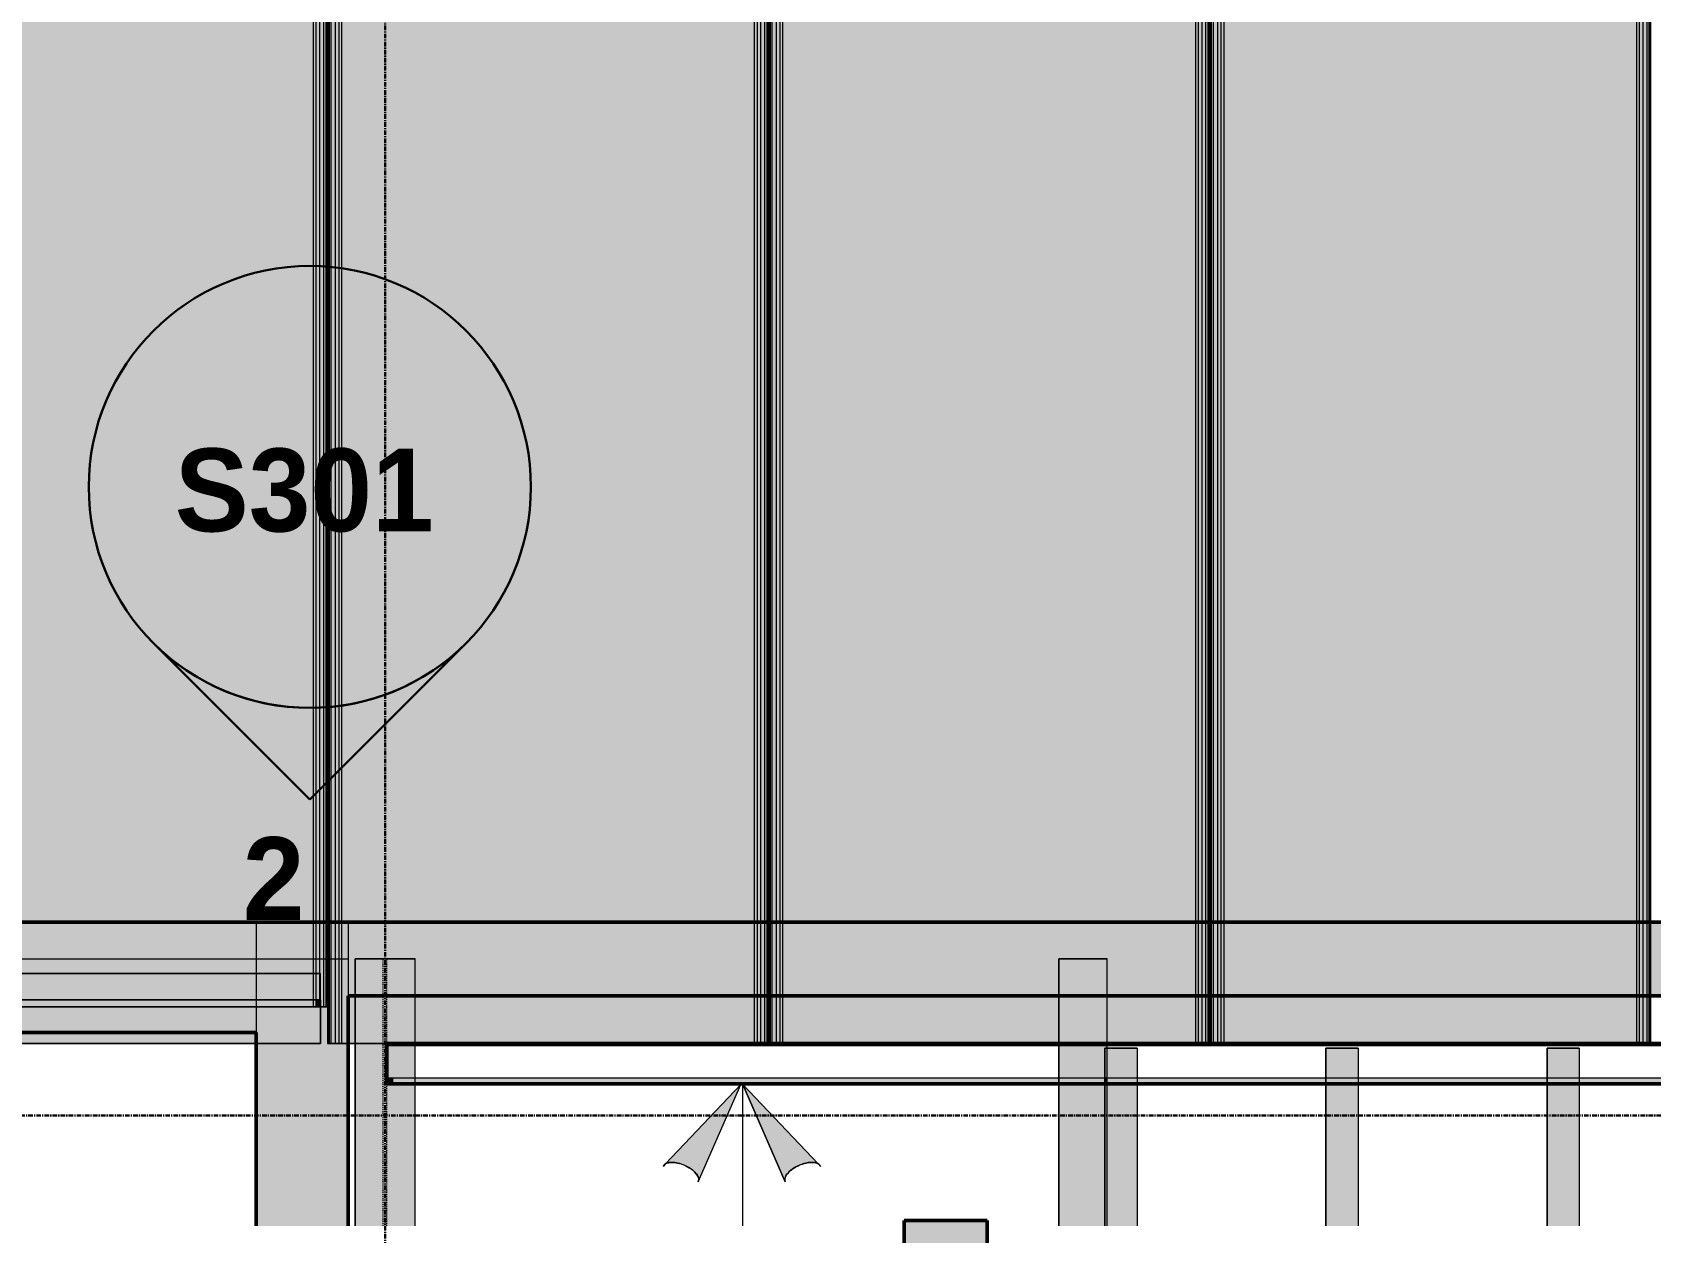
# Model space of a CAD drawing. Header units: inches. Extents: x -4126 to 627, y 9773 to 12338.
# Drawn here: x -932.9 to -757.2, y 11522.5 to 11652.8 of the extents above; entities that cross this region are included whole.
import ezdxf

# ---------------------------------------------------------------- set-up
doc = ezdxf.new("R2010")
doc.units = ezdxf.units.IN
doc.header["$MEASUREMENT"] = 0
doc.linetypes.add('Grid Line 1_2_', pattern=[0.875, 0.5, -0.125, 0.125, -0.125])
doc.linetypes.add('Hidden 1_8_', pattern=[0.1875, 0.125, -0.0625])
for name, color, linetype, lineweight in [('A-DETL-GENF', 92, 'Continuous', 9), ('A-WALL', 113, 'Continuous', 13), ('G-ANNO-SYMB', 111, 'Continuous', 30), ('S-BEAM', 12, 'Continuous', 9), ('S-FNDN', 32, 'Continuous', 13), ('S-GRID', 1, 'Continuous', 9)]:
    doc.layers.add(name, color=color, linetype=linetype, lineweight=lineweight)
doc.styles.add('Century Gothic_B', font='', dxfattribs={"height": 9})
doc.styles.get('Century Gothic_B').set_extended_font_data('Century Gothic', bold=True)

# ---------------------------------------------------------------- blocks, each defined once
blk = doc.blocks.new('CTR - 1st Phase - Common Walls_rvt-2-FRAMING PLAN - 2ND FLOOR AT RAMP')
at = {"layer": 'A-WALL', "transparency": 33554585}
blk.add_hatch(color=252, dxfattribs=at).paths.add_polyline_path([(-3481.14, 11542.74), (-3198.95, 11542.74), (-3198.95, 11542.99), (-3481.14, 11542.99)], flags=0)
at = {"layer": 'A-WALL', "lineweight": 5, "transparency": 33554585}
blk.add_hatch(color=50, dxfattribs=at).paths.add_polyline_path([(-3481.14, 11538.61), (-3198.95, 11538.61), (-3198.95, 11539.24), (-3481.14, 11539.24)], flags=0)
at = {"layer": 'A-WALL', "color": 53, "lineweight": 50}
for p, q in [((-3481.14, 11542.99), (-3198.95, 11542.99)), ((-3481.14, 11538.61), (-3481.14, 11542.99)), ((-3198.95, 11538.61), (-3481.14, 11538.61))]:
    blk.add_line(p, q, dxfattribs=at)
at = {"layer": 'A-WALL', "color": 253}
for p, q in [((-3481.14, 11542.74), (-3481.14, 11542.99)), ((-3198.95, 11542.74), (-3481.14, 11542.74)), ((-3198.95, 11539.24), (-3481.14, 11539.24))]:
    blk.add_line(p, q, dxfattribs=at)
at = {"layer": 'A-WALL', "color": 9}
for p, q in [((-3481.13, 11542.99), (-3481.08, 11542.99)), ((-3481.08, 11542.99), (-3481.03, 11542.99)), ((-3481.03, 11542.99), (-3480.98, 11542.99)), ((-3480.97, 11542.99), (-3480.8, 11542.99)), ((-3480.8, 11542.99), (-3480.68, 11542.99)), ((-3480.67, 11542.99), (-3480.55, 11542.99)), ((-3480.54, 11542.99), (-3480.42, 11542.99)), ((-3480.42, 11542.99), (-3478.06, 11542.99)), ((-3478.06, 11542.99), (-3440.95, 11542.99)), ((-3440.95, 11542.99), (-3440.56, 11542.99)), ((-3440.56, 11542.99), (-3439.75, 11542.99)), ((-3439.67, 11542.99), (-3438.86, 11542.99)), ((-3438.86, 11542.99), (-3438.47, 11542.99)), ((-3438.47, 11542.99), (-3408.17, 11542.99)), ((-3408.17, 11542.99), (-3402.92, 11542.99)), ((-3402.92, 11542.99), (-3393.07, 11542.99)), ((-3393.07, 11542.99), (-3392.67, 11542.99)), ((-3392.67, 11542.99), (-3391.87, 11542.99)), ((-3391.79, 11542.99), (-3390.98, 11542.99)), ((-3390.98, 11542.99), (-3390.59, 11542.99)), ((-3390.59, 11542.99), (-3345.19, 11542.99)), ((-3345.19, 11542.99), (-3344.79, 11542.99)), ((-3344.79, 11542.99), (-3343.99, 11542.99)), ((-3481.14, 11538.61), (-3481.14, 11539.24)), ((-3481.08, 11538.61), (-3481.13, 11538.61)), ((-3481.03, 11538.61), (-3481.08, 11538.61)), ((-3480.98, 11538.61), (-3481.03, 11538.61)), ((-3480.8, 11538.61), (-3480.97, 11538.61)), ((-3480.68, 11538.61), (-3480.8, 11538.61)), ((-3480.55, 11538.61), (-3480.67, 11538.61)), ((-3480.42, 11538.61), (-3480.54, 11538.61)), ((-3478.06, 11538.61), (-3480.42, 11538.61)), ((-3408.17, 11538.61), (-3478.06, 11538.61)), ((-3403.19, 11538.61), (-3408.17, 11538.61)), ((-3402.92, 11538.61), (-3403.19, 11538.61)), ((-3399.69, 11538.61), (-3402.92, 11538.61)), ((-3379.19, 11538.61), (-3399.69, 11538.61)), ((-3375.69, 11538.61), (-3379.19, 11538.61)), ((-3355.19, 11538.61), (-3375.69, 11538.61)), ((-3351.69, 11538.61), (-3355.19, 11538.61)), ((-3331.19, 11538.61), (-3351.69, 11538.61))]:
    blk.add_line(p, q, dxfattribs=at)
at = {"layer": 'A-WALL', "color": 10}
blk.add_line((-3481.14, 11539.24), (-3481.14, 11542.74), dxfattribs=at)
blk = doc.blocks.new('CTR - 1st Phase -Stairs _ Elevators_rvt-2-FRAMING PLAN - 2ND FLOOR AT RAMP')
at = {"layer": 'S-FNDN', "lineweight": 5, "transparency": 33554585}
h = blk.add_hatch(color=254, dxfattribs=at)
h.paths.add_polyline_path([(-3535.89, 11547.74), (-3535.89, 11550.61), (-3536.32, 11550.61), (-3536.32, 11547.74)], flags=0)
h.paths.add_polyline_path([(-3495.32, 11547.74), (-3495.32, 11550.61), (-3534.23, 11550.61), (-3534.23, 11547.74), (-3507.37, 11547.74)], flags=0)
h.paths.add_polyline_path([(-3535.06, 11547.74), (-3534.63, 11547.74), (-3534.63, 11550.61), (-3535.06, 11550.61)], flags=0)
h.paths.add_polyline_path([(-3582.94, 11547.74), (-3582.51, 11547.74), (-3582.51, 11550.61), (-3582.94, 11550.61)], flags=0)
h.paths.add_polyline_path([(-3583.77, 11547.74), (-3583.77, 11550.61), (-3584.2, 11550.61), (-3584.2, 11547.74)], flags=0)
h.paths.add_polyline_path([(-3584.6, 11547.74), (-3584.6, 11550.61), (-3587.32, 11550.61), (-3587.32, 11547.74)], flags=0)
h.paths.add_polyline_path([(-3582.12, 11547.74), (-3536.71, 11547.74), (-3536.71, 11550.61), (-3582.12, 11550.61)], flags=0)
h = blk.add_hatch(color=254, dxfattribs=at)
h.paths.add_polyline_path([(-3488.44, 11547.74), (-3488.32, 11547.74), (-3488.35, 11550.61), (-3488.44, 11550.61), (-3488.44, 11548.19)], flags=0)
h.paths.add_polyline_path([(-3534.63, 11547.74), (-3534.23, 11547.74), (-3534.23, 11550.61), (-3534.63, 11550.61)], flags=0)
h.paths.add_polyline_path([(-3488.83, 11547.74), (-3488.83, 11550.61), (-3495.32, 11550.61), (-3495.32, 11547.74)], flags=0)
h.paths.add_polyline_path([(-3536.71, 11547.74), (-3536.32, 11547.74), (-3536.32, 11550.61), (-3536.71, 11550.61)], flags=0)
h.paths.add_polyline_path([(-3582.51, 11547.74), (-3582.12, 11547.74), (-3582.12, 11550.61), (-3582.51, 11550.61)], flags=0)
h.paths.add_polyline_path([(-3584.6, 11547.74), (-3584.2, 11547.74), (-3584.2, 11550.61), (-3584.6, 11550.61)], flags=0)
h = blk.add_hatch(color=254, dxfattribs=at)
h.paths.add_polyline_path([(-3535.06, 11547.74), (-3535.06, 11550.61), (-3535.89, 11550.61), (-3535.89, 11547.74), (-3535.43, 11547.74)], flags=0)
h.paths.add_polyline_path([(-3583.77, 11547.74), (-3582.94, 11547.74), (-3582.94, 11550.61), (-3583.77, 11550.61)], flags=0)
for points in [[(-3488.83, 11547.74), (-3488.44, 11547.74), (-3488.44, 11550.61), (-3488.83, 11550.61), (-3488.83, 11548.19)], [(-3495.32, 11544.19), (-3495.32, 11547.74), (-3587.32, 11547.74), (-3587.32, 11544.19), (-3507.37, 11544.19)], [(-3579.32, 11542.99), (-3495.32, 11542.99), (-3495.32, 11544.19), (-3579.32, 11544.19)]]:
    blk.add_hatch(color=254, dxfattribs=at).paths.add_polyline_path(points, flags=0)
h = blk.add_hatch(color=254, dxfattribs=at)
h.paths.add_polyline_path([(-3587.32, 11542.99), (-3579.32, 11542.99), (-3579.32, 11544.19), (-3587.32, 11544.19)], flags=0)
h.paths.add_polyline_path([(-3495.07, 11542.99), (-3488.32, 11542.99), (-3488.32, 11547.74), (-3495.32, 11547.74), (-3495.32, 11542.99)], flags=0)
at = {"layer": 'S-FNDN', "color": 9}
for p, q in [((-3587.32, 11550.61), (-3584.6, 11550.61)), ((-3584.6, 11550.61), (-3587.32, 11550.61)), ((-3587.32, 11550.61), (-3587.32, 11546.99)), ((-3587.32, 11550.61), (-3587.32, 11547.74)), ((-3584.6, 11550.61), (-3584.2, 11550.61)), ((-3584.2, 11550.61), (-3584.6, 11550.61)), ((-3584.2, 11550.61), (-3583.77, 11550.61)), ((-3583.77, 11550.61), (-3584.2, 11550.61)), ((-3583.77, 11550.61), (-3583.4, 11550.61)), ((-3583.4, 11550.61), (-3583.77, 11550.61)), ((-3583.31, 11550.61), (-3582.94, 11550.61)), ((-3582.94, 11550.61), (-3583.31, 11550.61)), ((-3582.94, 11550.61), (-3582.51, 11550.61)), ((-3582.51, 11550.61), (-3582.94, 11550.61)), ((-3582.51, 11550.61), (-3582.12, 11550.61)), ((-3582.12, 11550.61), (-3582.51, 11550.61)), ((-3582.12, 11550.61), (-3536.71, 11550.61)), ((-3536.71, 11550.61), (-3582.12, 11550.61)), ((-3536.71, 11550.61), (-3536.32, 11550.61)), ((-3536.32, 11550.61), (-3536.71, 11550.61)), ((-3536.32, 11550.61), (-3535.89, 11550.61)), ((-3535.89, 11550.61), (-3536.32, 11550.61)), ((-3535.89, 11550.61), (-3535.51, 11550.61)), ((-3535.51, 11550.61), (-3535.89, 11550.61)), ((-3535.43, 11550.61), (-3535.06, 11550.61)), ((-3535.06, 11550.61), (-3535.43, 11550.61)), ((-3535.06, 11550.61), (-3534.63, 11550.61)), ((-3534.63, 11550.61), (-3535.06, 11550.61)), ((-3534.63, 11550.61), (-3534.23, 11550.61)), ((-3534.23, 11550.61), (-3534.63, 11550.61)), ((-3534.23, 11550.61), (-3495.32, 11550.61)), ((-3495.32, 11550.61), (-3534.23, 11550.61)), ((-3495.32, 11550.61), (-3488.83, 11550.61)), ((-3488.83, 11550.61), (-3495.32, 11550.61)), ((-3488.83, 11550.61), (-3488.44, 11550.61)), ((-3488.44, 11550.61), (-3488.83, 11550.61)), ((-3488.44, 11550.61), (-3488.35, 11550.61)), ((-3488.35, 11550.61), (-3488.44, 11550.61)), ((-3488.32, 11546.99), (-3488.32, 11550.59)), ((-3488.32, 11547.74), (-3488.32, 11550.59)), ((-3587.32, 11544.19), (-3587.32, 11547.74)), ((-3587.32, 11547.74), (-3495.32, 11547.74)), ((-3584.6, 11547.74), (-3587.32, 11547.74)), ((-3587.32, 11546.99), (-3587.32, 11544.19)), ((-3584.2, 11547.74), (-3584.6, 11547.74)), ((-3583.77, 11547.74), (-3584.2, 11547.74)), ((-3583.4, 11547.74), (-3583.77, 11547.74)), ((-3582.94, 11547.74), (-3583.31, 11547.74)), ((-3582.51, 11547.74), (-3582.94, 11547.74)), ((-3582.12, 11547.74), (-3582.51, 11547.74)), ((-3536.71, 11547.74), (-3582.12, 11547.74)), ((-3536.32, 11547.74), (-3536.71, 11547.74)), ((-3535.89, 11547.74), (-3536.32, 11547.74)), ((-3535.51, 11547.74), (-3535.89, 11547.74)), ((-3535.06, 11547.74), (-3535.43, 11547.74)), ((-3534.63, 11547.74), (-3535.06, 11547.74)), ((-3534.23, 11547.74), (-3534.63, 11547.74)), ((-3495.32, 11547.74), (-3534.23, 11547.74)), ((-3495.32, 11547.74), (-3488.32, 11547.74)), ((-3488.83, 11547.74), (-3495.32, 11547.74)), ((-3488.44, 11547.74), (-3488.83, 11547.74)), ((-3488.32, 11547.74), (-3488.44, 11547.74)), ((-3488.32, 11547.74), (-3488.32, 11542.99)), ((-3488.32, 11542.99), (-3488.32, 11546.99)), ((-3587.32, 11542.99), (-3587.32, 11544.19)), ((-3587.32, 11544.19), (-3587.32, 11542.99)), ((-3587.32, 11542.99), (-3579.32, 11542.99)), ((-3579.32, 11542.99), (-3587.32, 11542.99)), ((-3496.32, 11542.99), (-3579.32, 11542.99)), ((-3495.32, 11542.99), (-3496.32, 11542.99)), ((-3495.32, 11542.99), (-3488.32, 11542.99)), ((-3488.32, 11542.99), (-3495.32, 11542.99))]:
    blk.add_line(p, q, dxfattribs=at)
at = {"layer": 'S-FNDN', "color": 253}
blk.add_line((-3579.32, 11542.99), (-3495.32, 11542.99), dxfattribs=at)
blk = doc.blocks.new('W-Wide Flange - W21X50-1968817-FRAMING PLAN - 2ND FLOOR AT RAMP')
at = {"layer": 'S-BEAM', "transparency": 33554483}
for points in [[(107.5, 3.26), (107.5, 0.9), (127.3, 0.9), (127.3, 3.26)], [(107.5, -3.27), (122.93, -3.27), (122.93, -0.19), (127.3, -0.19), (127.3, -3.27), (132.5, -3.27), (132.5, 3.26), (107.5, 3.26), (107.5, -0.19)], [(127.3, 0.9), (132.5, 0.9), (132.5, 3.26), (127.3, 3.26)], [(132.5, 0.9), (136.5, 0.9), (136.5, 3.26), (132.5, 3.26)], [(132.5, 3.26), (132.5, -3.27), (136.5, -3.27), (136.5, 3.26)], [(107.5, 0.51), (107.5, 0.19), (127.3, 0.19), (127.3, 0.9), (107.5, 0.9), (107.5, 0.53)], [(127.3, 0.19), (132.5, 0.19), (132.5, 0.9), (127.3, 0.9), (127.3, 0.24)], [(132.5, 0.29), (132.5, 0.19), (136.5, 0.19), (136.5, 0.9), (132.5, 0.9), (132.5, 0.3)], [(107.5, -0.51), (107.5, -0.91), (122.93, -0.91), (122.93, -0.19), (107.5, -0.19), (107.5, -0.4)], [(107.5, -3.27), (122.93, -3.27), (122.93, -0.91), (107.5, -0.91)], [(122.93, -0.29), (122.93, -0.91), (123.55, -0.91), (123.55, -0.19), (122.93, -0.19), (122.93, -0.29)], [(122.93, -3.27), (123.55, -3.27), (123.55, -0.19), (122.93, -0.19)], [(122.93, -3.27), (123.55, -3.27), (123.55, -0.91), (122.93, -0.91)], [(123.55, -0.29), (123.55, -0.91), (127.05, -0.91), (127.05, -0.19), (123.55, -0.19), (123.55, -0.24)], [(123.55, -3.27), (127.05, -3.27), (127.05, -0.19), (123.55, -0.19)], [(123.55, -3.27), (127.05, -3.27), (127.05, -0.91), (123.55, -0.91)], [(127.05, -0.29), (127.05, -0.91), (127.3, -0.91), (127.3, -0.19), (127.05, -0.19), (127.05, -0.24)], [(127.05, -3.27), (127.3, -3.27), (127.3, -0.19), (127.05, -0.19)], [(127.05, -3.27), (127.3, -3.27), (127.3, -0.91), (127.05, -0.91)], [(127.3, -0.19), (127.3, -0.91), (132.5, -0.91), (132.5, -0.19)], [(127.3, -3.27), (132.5, -3.27), (132.5, -0.91), (127.3, -0.91)], [(132.5, -0.29), (132.5, -0.91), (136.5, -0.91), (136.5, -0.19), (132.5, -0.19), (132.5, -0.24)], [(132.5, -3.27), (136.5, -3.27), (136.5, -0.91), (132.5, -0.91)]]:
    blk.add_hatch(color=256, dxfattribs=at).paths.add_polyline_path(points, flags=0)
at = {"layer": 'S-BEAM'}
for p, q in [((132.5, 3.26), (107.5, 3.26)), ((107.5, 3.26), (127.3, 3.26)), ((107.5, 3.26), (127.3, 3.26)), ((107.5, 3.26), (132.5, 3.26)), ((127.3, 3.26), (132.5, 3.26)), ((127.3, 3.26), (132.5, 3.26)), ((136.5, 3.26), (132.5, 3.26)), ((132.5, 3.26), (136.5, 3.26)), ((132.5, 3.26), (136.5, 3.26)), ((132.5, 3.26), (136.5, 3.26)), ((136.5, 3.26), (136.5, 0.9)), ((136.5, 0.9), (136.5, 3.26)), ((136.5, 3.26), (136.5, 0.19)), ((136.5, -3.27), (136.5, 3.26)), ((136.5, 0.9), (136.5, 0.4)), ((136.5, 0.19), (136.5, 0.9)), ((136.5, 0.4), (136.5, 0.19)), ((136.5, 0.19), (136.5, -0.19)), ((136.5, -0.19), (136.5, -3.27)), ((136.5, -0.91), (136.5, -0.19)), ((136.5, -0.19), (136.5, -0.91)), ((136.5, -3.27), (136.5, -0.91)), ((136.5, -0.91), (136.5, -3.27)), ((107.5, -3.27), (122.93, -3.27)), ((107.5, -3.27), (122.93, -3.27)), ((107.5, -3.27), (122.93, -3.27)), ((107.5, -3.27), (122.93, -3.27)), ((122.93, -3.27), (123.55, -3.27)), ((122.93, -3.27), (123.55, -3.27)), ((122.93, -3.27), (123.55, -3.27)), ((122.93, -3.27), (123.55, -3.27)), ((123.55, -3.27), (127.05, -3.27)), ((123.55, -3.27), (127.05, -3.27)), ((123.55, -3.27), (127.05, -3.27)), ((123.55, -3.27), (127.05, -3.27)), ((127.05, -3.27), (127.3, -3.27)), ((127.05, -3.27), (127.3, -3.27)), ((127.05, -3.27), (127.3, -3.27)), ((127.05, -3.27), (127.3, -3.27)), ((127.3, -3.27), (132.5, -3.27)), ((127.3, -3.27), (132.5, -3.27)), ((127.3, -3.27), (132.5, -3.27)), ((127.3, -3.27), (132.5, -3.27)), ((132.5, -3.27), (136.5, -3.27)), ((132.5, -3.27), (136.5, -3.27)), ((132.5, -3.27), (136.5, -3.27)), ((132.5, -3.27), (136.5, -3.27))]:
    blk.add_line(p, q, dxfattribs=at)
at = {"layer": 'S-BEAM', "linetype": 'Hidden 1_8_'}
for p, q in [((107.5, 0.19), (132.5, 0.19)), ((132.5, 0.19), (136.5, 0.19)), ((107.5, -0.19), (122.93, -0.19)), ((122.93, -0.19), (123.55, -0.19)), ((123.55, -0.19), (127.05, -0.19)), ((127.05, -0.19), (127.3, -0.19)), ((127.3, -0.19), (132.5, -0.19)), ((132.5, -0.19), (136.5, -0.19))]:
    blk.add_line(p, q, dxfattribs=at)
blk = doc.blocks.new('034100 - Precast Structural Concrete - Solid Plank - 12_-V230-FRAMING PLAN - 2ND FLOOR AT RAMP')
at = {"layer": 'S-BEAM', "transparency": 33554483}
h = blk.add_hatch(color=256, dxfattribs=at)
h.paths.add_polyline_path([(236, -23.52), (236, 16.21), (226.8, 16.21), (226.8, -23.52)], flags=0)
h.paths.add_polyline_path([(7.8, -23.52), (7.8, 23.52), (0, 23.52), (0, -23.52), (2.97, -23.52)], flags=0)
for points in [[(236, 23.9), (7.8, 23.9), (7.8, 23.52), (236, 23.52)], [(236, 16.21), (236, 23.52), (7.8, 23.52), (7.8, -23.52), (226.8, -23.52), (226.8, 16.21), (234.8, 16.21)], [(235.25, 23.09), (7.8, 23.09), (7.8, 22.7), (235.25, 22.7)], [(236, 23.09), (235.25, 23.09), (235.25, 22.7), (236, 22.7)]]:
    blk.add_hatch(color=256, dxfattribs=at).paths.add_polyline_path(points, flags=0)
at = {"layer": 'S-BEAM'}
for p, q in [((7.8, 23.94), (226.8, 23.94)), ((7.8, 23.9), (226.8, 23.9)), ((7.8, 23.76), (226.8, 23.76)), ((7.8, 23.76), (226.8, 23.76)), ((7.8, 23.52), (226.8, 23.52)), ((7.8, 23.09), (226.8, 23.09)), ((7.8, 23.09), (226.8, 23.09)), ((226.8, 23.94), (236, 23.94)), ((226.8, 23.9), (236, 23.9)), ((226.8, 23.76), (236, 23.76)), ((226.8, 23.76), (236, 23.76)), ((226.8, 23.52), (236, 23.52)), ((226.8, 23.09), (235.25, 23.09)), ((226.8, 23.09), (235.25, 23.09)), ((235.25, 23.09), (236, 23.09)), ((235.25, 23.09), (236, 23.09)), ((236, 23.9), (236, 23.94)), ((236, 23.52), (236, 23.9)), ((236, 23.9), (236, 23.76)), ((236, 23.76), (236, 23.52)), ((236, 16.21), (236, 23.52)), ((236, 23.52), (236, 23.21)), ((236, 23.21), (236, 22.7)), ((236, 22.7), (236, 23.09)), ((236, 23.09), (236, 22.7)), ((7.8, 22.7), (226.8, 22.7)), ((7.8, 22.4), (226.8, 22.4)), ((226.8, 22.7), (235.25, 22.7)), ((226.8, 22.4), (235.25, 22.4)), ((235.25, 22.7), (236, 22.7)), ((235.25, 22.4), (236, 22.4)), ((236, 22.7), (236, 22.4)), ((236, 22.4), (236, 16.21)), ((236, -23.52), (236, 16.21)), ((236, 16.21), (236, -22.4))]:
    blk.add_line(p, q, dxfattribs=at)
blk = doc.blocks.new('034100 - Precast Structural Concrete - Solid Plank - 12_-1865973-FRAMING PLAN - 2ND FLOOR AT RAMP')
at = {"layer": 'S-BEAM', "transparency": 33554483}
h = blk.add_hatch(color=256, dxfattribs=at)
h.paths.add_polyline_path([(234.8, 23.9), (226.8, 23.9), (226.8, 23.52), (234.8, 23.52)], flags=0)
h.paths.add_polyline_path([(7.8, 23.9), (0, 23.9), (0, 23.52), (7.8, 23.52)], flags=0)
h = blk.add_hatch(color=256, dxfattribs=at)
h.paths.add_polyline_path([(234.8, 23.52), (226.8, 23.52), (226.8, -21.67), (234.8, -21.67), (234.8, -20.94), (230.8, -20.94), (230.8, -14.41), (234.8, -14.41), (234.8, 1.39)], flags=0)
h.paths.add_polyline_path([(7.8, 23.52), (0, 23.52), (0, -23.52), (7.8, -23.52), (7.8, 1.39)], flags=0)
h = blk.add_hatch(color=256, dxfattribs=at)
h.paths.add_polyline_path([(234.8, 23.09), (226.8, 23.09), (226.8, 22.7), (234.8, 22.7)], flags=0)
h.paths.add_polyline_path([(7.8, 23.09), (0, 23.09), (0, 22.7), (7.8, 22.7)], flags=0)
h = blk.add_hatch(color=256, dxfattribs=at)
h.paths.add_polyline_path([(240, 23.9), (234.8, 23.9), (234.8, 23.52), (240, 23.52)], flags=0)
h.paths.add_polyline_path([(226.8, 23.52), (226.8, 23.9), (7.8, 23.9), (7.8, 23.52), (178.84, 23.52)], flags=0)
h = blk.add_hatch(color=256, dxfattribs=at)
h.paths.add_polyline_path([(240, -21.16), (240, -20.94), (234.8, -20.94), (234.8, -21.67), (226.8, -21.67), (226.8, 23.52), (7.8, 23.52), (7.8, -23.52), (240, -23.52), (240, -21.67)], flags=0)
h.paths.add_polyline_path([(240, -14.41), (240, 23.52), (234.8, 23.52), (234.8, -14.41)], flags=0)
h = blk.add_hatch(color=256, dxfattribs=at)
h.paths.add_polyline_path([(240, 23.09), (234.8, 23.09), (234.8, 22.7), (240, 22.7)], flags=0)
h.paths.add_polyline_path([(226.8, 22.7), (226.8, 23.09), (7.8, 23.09), (7.8, 22.7), (178.84, 22.7)], flags=0)
for points in [[(226.8, 23.9), (226.8, 23.94), (178.84, 23.9)], [(234.8, -14.41), (230.8, -14.41), (230.8, -20.94), (234.8, -20.94)], [(240, -20.94), (240, -14.41), (234.8, -14.41), (234.8, -20.94)], [(240, -23.09), (240, -22.7), (7.8, -22.7), (7.8, -23.09), (238.8, -23.09)], [(240, -23.9), (240, -23.52), (7.8, -23.52), (7.8, -23.9), (238.8, -23.9)]]:
    blk.add_hatch(color=256, dxfattribs=at).paths.add_polyline_path(points, flags=0)
at = {"layer": 'S-BEAM'}
for p, q in [((7.8, 23.94), (226.8, 23.94)), ((7.8, 23.9), (226.8, 23.9)), ((7.8, 23.76), (226.8, 23.76)), ((7.8, 23.76), (226.8, 23.76)), ((7.8, 23.52), (226.8, 23.52)), ((7.8, 23.09), (226.8, 23.09)), ((7.8, 23.09), (226.8, 23.09)), ((226.8, 23.94), (234.8, 23.94)), ((226.8, 23.9), (234.8, 23.9)), ((226.8, 23.76), (234.8, 23.76)), ((226.8, 23.76), (234.8, 23.76)), ((226.8, 23.52), (234.8, 23.52)), ((226.8, 23.09), (234.8, 23.09)), ((226.8, 23.09), (234.8, 23.09)), ((234.8, 23.94), (240, 23.94)), ((234.8, 23.9), (240, 23.9)), ((234.8, 23.76), (240, 23.76)), ((234.8, 23.76), (240, 23.76)), ((234.8, 23.52), (240, 23.52)), ((234.8, 23.09), (240, 23.09)), ((234.8, 23.09), (240, 23.09)), ((240, 23.9), (240, 23.94)), ((240, 23.52), (240, 23.9)), ((240, 23.9), (240, 23.76)), ((240, 23.76), (240, 22.7)), ((240, -14.41), (240, 23.52)), ((240, 22.7), (240, 23.09)), ((240, 23.09), (240, 22.7)), ((7.8, 22.7), (226.8, 22.7)), ((7.8, 22.4), (226.8, 22.4)), ((226.8, 22.7), (234.8, 22.7)), ((226.8, 22.4), (234.8, 22.4)), ((234.8, 22.7), (240, 22.7)), ((234.8, 22.4), (240, 22.4)), ((240, 22.7), (240, 22.4)), ((240, 22.4), (240, -14.41)), ((240, -17.49), (240, -14.41)), ((240, -14.41), (240, -17.49)), ((240, -20.94), (240, -17.49)), ((240, -17.49), (240, -20.94)), ((240, -21.67), (240, -20.94)), ((240, -20.94), (240, -21.67)), ((7.8, -22.4), (226.8, -22.4)), ((7.8, -22.7), (226.8, -22.7)), ((226.8, -22.4), (240, -22.4)), ((226.8, -22.7), (240, -22.7)), ((240, -23.52), (240, -21.67)), ((240, -21.67), (240, -22.4)), ((240, -22.4), (240, -22.7)), ((240, -22.7), (240, -23.09)), ((240, -23.09), (240, -22.7)), ((240, -22.7), (240, -23.52)), ((7.8, -23.09), (226.8, -23.09)), ((7.8, -23.09), (226.8, -23.09)), ((226.8, -23.52), (7.8, -23.52)), ((226.8, -23.76), (7.8, -23.76)), ((7.8, -23.76), (226.8, -23.76)), ((7.8, -23.9), (226.8, -23.9)), ((7.8, -23.94), (226.8, -23.94)), ((226.8, -23.09), (240, -23.09)), ((226.8, -23.09), (240, -23.09)), ((240, -23.52), (226.8, -23.52)), ((240, -23.76), (226.8, -23.76)), ((226.8, -23.76), (240, -23.76)), ((226.8, -23.9), (240, -23.9)), ((226.8, -23.94), (240, -23.94)), ((240, -23.52), (240, -23.76)), ((240, -23.9), (240, -23.52)), ((240, -23.76), (240, -23.9)), ((240, -23.94), (240, -23.9))]:
    blk.add_line(p, q, dxfattribs=at)
blk = doc.blocks.new('034100 - Precast Structural Concrete - Solid Plank - 12_-V231-FRAMING PLAN - 2ND FLOOR AT RAMP')
at = {"layer": 'S-BEAM', "transparency": 33554483}
h = blk.add_hatch(color=256, dxfattribs=at)
h.paths.add_polyline_path([(234.8, 23.9), (226.8, 23.9), (226.8, 23.52), (234.8, 23.52)], flags=0)
h.paths.add_polyline_path([(7.8, 23.9), (0, 23.9), (0, 23.52), (7.8, 23.52)], flags=0)
h = blk.add_hatch(color=256, dxfattribs=at)
h.paths.add_polyline_path([(234.8, -23.52), (234.8, 7.59), (230.8, 7.59), (230.8, 12.84), (234.8, 12.84), (234.8, 23.52), (226.8, 23.52), (226.8, -23.52)], flags=0)
h.paths.add_polyline_path([(7.8, -1.38), (7.8, 23.52), (0, 23.52), (0, -23.52), (7.8, -23.52)], flags=0)
h = blk.add_hatch(color=256, dxfattribs=at)
h.paths.add_polyline_path([(234.8, 23.09), (226.8, 23.09), (226.8, 22.7), (234.8, 22.7)], flags=0)
h.paths.add_polyline_path([(7.8, 23.09), (0, 23.09), (0, 22.7), (7.8, 22.7)], flags=0)
h = blk.add_hatch(color=256, dxfattribs=at)
h.paths.add_polyline_path([(240, 23.9), (234.8, 23.9), (234.8, 23.52), (240, 23.52)], flags=0)
h.paths.add_polyline_path([(226.8, 23.52), (226.8, 23.9), (7.8, 23.9), (7.8, 23.52), (97.81, 23.52)], flags=0)
h = blk.add_hatch(color=256, dxfattribs=at)
h.paths.add_polyline_path([(240, -23.52), (240, 7.59), (234.8, 7.59), (234.8, -23.52)], flags=0)
h.paths.add_polyline_path([(240, 12.84), (240, 23.52), (234.8, 23.52), (234.8, 12.84)], flags=0)
h.paths.add_polyline_path([(226.8, -23.52), (226.8, 23.52), (7.8, 23.52), (7.8, -23.52), (178.84, -23.52)], flags=0)
h = blk.add_hatch(color=256, dxfattribs=at)
h.paths.add_polyline_path([(240, 23.09), (234.8, 23.09), (234.8, 22.7), (240, 22.7)], flags=0)
h.paths.add_polyline_path([(226.8, 22.7), (226.8, 23.09), (7.8, 23.09), (7.8, 22.7), (97.81, 22.7)], flags=0)
for points in [[(226.8, 23.9), (226.8, 23.94), (97.81, 23.9)], [(234.8, 12.84), (230.8, 12.84), (230.8, 7.59), (234.8, 7.59)], [(240, 7.59), (240, 12.84), (234.8, 12.84), (234.8, 7.59)], [(226.8, -23.94), (226.8, -23.9), (178.84, -23.94)]]:
    blk.add_hatch(color=256, dxfattribs=at).paths.add_polyline_path(points, flags=0)
h = blk.add_hatch(color=256, dxfattribs=at)
h.paths.add_polyline_path([(234.8, -22.7), (226.8, -22.7), (226.8, -23.09), (234.8, -23.09)], flags=0)
h.paths.add_polyline_path([(7.8, -22.7), (0, -22.7), (0, -23.09), (7.8, -23.09)], flags=0)
h = blk.add_hatch(color=256, dxfattribs=at)
h.paths.add_polyline_path([(240, -22.7), (234.8, -22.7), (234.8, -23.09), (240, -23.09)], flags=0)
h.paths.add_polyline_path([(226.8, -23.09), (226.8, -22.7), (7.8, -22.7), (7.8, -23.09), (178.84, -23.09)], flags=0)
h = blk.add_hatch(color=256, dxfattribs=at)
h.paths.add_polyline_path([(234.8, -23.52), (226.8, -23.52), (226.8, -23.9), (234.8, -23.9)], flags=0)
h.paths.add_polyline_path([(7.8, -23.52), (0, -23.52), (0, -23.9), (7.8, -23.9)], flags=0)
h = blk.add_hatch(color=256, dxfattribs=at)
h.paths.add_polyline_path([(240, -23.52), (234.8, -23.52), (234.8, -23.9), (240, -23.9)], flags=0)
h.paths.add_polyline_path([(226.8, -23.9), (226.8, -23.52), (7.8, -23.52), (7.8, -23.9), (178.84, -23.9)], flags=0)
at = {"layer": 'S-BEAM'}
for p, q in [((7.8, 23.94), (226.8, 23.94)), ((7.8, 23.9), (226.8, 23.9)), ((7.8, 23.76), (226.8, 23.76)), ((7.8, 23.76), (226.8, 23.76)), ((7.8, 23.52), (226.8, 23.52)), ((7.8, 23.09), (226.8, 23.09)), ((7.8, 23.09), (226.8, 23.09)), ((226.8, 23.94), (234.8, 23.94)), ((226.8, 23.9), (234.8, 23.9)), ((226.8, 23.76), (234.8, 23.76)), ((226.8, 23.76), (234.8, 23.76)), ((226.8, 23.52), (234.8, 23.52)), ((226.8, 23.09), (234.8, 23.09)), ((226.8, 23.09), (234.8, 23.09)), ((234.8, 23.94), (240, 23.94)), ((234.8, 23.9), (240, 23.9)), ((234.8, 23.76), (240, 23.76)), ((234.8, 23.76), (240, 23.76)), ((234.8, 23.52), (240, 23.52)), ((234.8, 23.09), (240, 23.09)), ((234.8, 23.09), (240, 23.09)), ((240, 23.9), (240, 23.94)), ((240, 23.52), (240, 23.9)), ((240, 23.9), (240, 23.76)), ((240, 23.76), (240, 22.7)), ((240, 12.84), (240, 23.52)), ((240, 22.7), (240, 23.09)), ((240, 23.09), (240, 22.7)), ((7.8, 22.7), (226.8, 22.7)), ((7.8, 22.4), (226.8, 22.4)), ((226.8, 22.7), (234.8, 22.7)), ((226.8, 22.4), (234.8, 22.4)), ((234.8, 22.7), (240, 22.7)), ((234.8, 22.4), (240, 22.4)), ((240, 22.7), (240, 22.4)), ((240, 22.4), (240, 12.84)), ((240, 7.59), (240, 12.84)), ((240, 12.84), (240, 7.59)), ((240, -23.52), (240, 7.59)), ((240, 7.59), (240, -22.4)), ((7.8, -22.4), (226.8, -22.4)), ((7.8, -22.7), (226.8, -22.7)), ((226.8, -22.4), (234.8, -22.4)), ((226.8, -22.7), (234.8, -22.7)), ((234.8, -22.4), (240, -22.4)), ((234.8, -22.7), (240, -22.7)), ((240, -22.4), (240, -22.7)), ((240, -22.7), (240, -23.09)), ((240, -23.09), (240, -22.7)), ((240, -22.7), (240, -23.76)), ((7.8, -23.09), (226.8, -23.09)), ((7.8, -23.09), (226.8, -23.09)), ((226.8, -23.52), (7.8, -23.52)), ((226.8, -23.76), (7.8, -23.76)), ((7.8, -23.76), (226.8, -23.76)), ((7.8, -23.9), (226.8, -23.9)), ((7.8, -23.94), (226.8, -23.94)), ((226.8, -23.09), (234.8, -23.09)), ((226.8, -23.09), (234.8, -23.09)), ((234.8, -23.52), (226.8, -23.52)), ((234.8, -23.76), (226.8, -23.76)), ((226.8, -23.76), (234.8, -23.76)), ((226.8, -23.9), (234.8, -23.9)), ((226.8, -23.94), (234.8, -23.94)), ((234.8, -23.09), (240, -23.09)), ((234.8, -23.09), (240, -23.09)), ((240, -23.52), (234.8, -23.52)), ((240, -23.76), (234.8, -23.76)), ((234.8, -23.76), (240, -23.76)), ((234.8, -23.9), (240, -23.9)), ((234.8, -23.94), (240, -23.94)), ((240, -23.9), (240, -23.52)), ((240, -23.76), (240, -23.9)), ((240, -23.94), (240, -23.9))]:
    blk.add_line(p, q, dxfattribs=at)
blk = doc.blocks.new('034100 - Precast Structural Concrete - Solid Plank - 12_-V232-FRAMING PLAN - 2ND FLOOR AT RAMP')
at = {"layer": 'S-BEAM', "transparency": 33554483}
h = blk.add_hatch(color=256, dxfattribs=at)
h.paths.add_polyline_path([(234.8, 23.9), (226.8, 23.9), (226.8, 23.52), (234.8, 23.52)], flags=0)
h.paths.add_polyline_path([(7.8, 23.9), (0, 23.9), (0, 23.52), (7.8, 23.52)], flags=0)
h = blk.add_hatch(color=256, dxfattribs=at)
h.paths.add_polyline_path([(234.8, 23.52), (226.8, 23.52), (226.8, -23.52), (234.8, -23.52)], flags=0)
h.paths.add_polyline_path([(7.8, 23.52), (0, 23.52), (0, -23.52), (7.8, -23.52)], flags=0)
h = blk.add_hatch(color=256, dxfattribs=at)
h.paths.add_polyline_path([(234.8, 23.09), (226.8, 23.09), (226.8, 22.7), (234.8, 22.7)], flags=0)
h.paths.add_polyline_path([(7.8, 23.09), (0, 23.09), (0, 22.7), (7.8, 22.7)], flags=0)
h = blk.add_hatch(color=256, dxfattribs=at)
h.paths.add_polyline_path([(240, 23.9), (234.8, 23.9), (234.8, 23.52), (240, 23.52)], flags=0)
h.paths.add_polyline_path([(226.8, 23.52), (226.8, 23.9), (7.8, 23.9), (7.8, 23.52), (97.81, 23.52)], flags=0)
h = blk.add_hatch(color=256, dxfattribs=at)
h.paths.add_polyline_path([(240, -23.52), (240, 23.52), (234.8, 23.52), (234.8, -23.52)], flags=0)
h.paths.add_polyline_path([(226.8, -23.52), (226.8, 23.52), (7.8, 23.52), (7.8, -23.52), (97.81, -23.52)], flags=0)
h = blk.add_hatch(color=256, dxfattribs=at)
h.paths.add_polyline_path([(240, 23.09), (234.8, 23.09), (234.8, 22.7), (240, 22.7)], flags=0)
h.paths.add_polyline_path([(226.8, 22.7), (226.8, 23.09), (7.8, 23.09), (7.8, 22.7), (97.81, 22.7)], flags=0)
for points in [[(226.8, 23.9), (226.8, 23.94), (97.81, 23.9)], [(226.8, -23.94), (226.8, -23.9), (97.81, -23.94)]]:
    blk.add_hatch(color=256, dxfattribs=at).paths.add_polyline_path(points, flags=0)
h = blk.add_hatch(color=256, dxfattribs=at)
h.paths.add_polyline_path([(234.8, -22.7), (226.8, -22.7), (226.8, -23.09), (234.8, -23.09)], flags=0)
h.paths.add_polyline_path([(7.8, -22.7), (0, -22.7), (0, -23.09), (7.8, -23.09)], flags=0)
h = blk.add_hatch(color=256, dxfattribs=at)
h.paths.add_polyline_path([(240, -22.7), (234.8, -22.7), (234.8, -23.09), (240, -23.09)], flags=0)
h.paths.add_polyline_path([(226.8, -23.09), (226.8, -22.7), (7.8, -22.7), (7.8, -23.09), (97.81, -23.09)], flags=0)
h = blk.add_hatch(color=256, dxfattribs=at)
h.paths.add_polyline_path([(234.8, -23.52), (226.8, -23.52), (226.8, -23.9), (234.8, -23.9)], flags=0)
h.paths.add_polyline_path([(7.8, -23.52), (0, -23.52), (0, -23.9), (7.8, -23.9)], flags=0)
h = blk.add_hatch(color=256, dxfattribs=at)
h.paths.add_polyline_path([(240, -23.52), (234.8, -23.52), (234.8, -23.9), (240, -23.9)], flags=0)
h.paths.add_polyline_path([(226.8, -23.9), (226.8, -23.52), (7.8, -23.52), (7.8, -23.9), (97.81, -23.9)], flags=0)
at = {"layer": 'S-BEAM'}
for p, q in [((7.8, 23.94), (226.8, 23.94)), ((7.8, 23.9), (226.8, 23.9)), ((7.8, 23.76), (226.8, 23.76)), ((7.8, 23.76), (226.8, 23.76)), ((7.8, 23.52), (226.8, 23.52)), ((7.8, 23.09), (226.8, 23.09)), ((7.8, 23.09), (226.8, 23.09)), ((226.8, 23.94), (234.8, 23.94)), ((226.8, 23.9), (234.8, 23.9)), ((226.8, 23.76), (234.8, 23.76)), ((226.8, 23.76), (234.8, 23.76)), ((226.8, 23.52), (234.8, 23.52)), ((226.8, 23.09), (234.8, 23.09)), ((226.8, 23.09), (234.8, 23.09)), ((234.8, 23.94), (240, 23.94)), ((234.8, 23.9), (240, 23.9)), ((234.8, 23.76), (240, 23.76)), ((234.8, 23.76), (240, 23.76)), ((234.8, 23.52), (240, 23.52)), ((234.8, 23.09), (240, 23.09)), ((234.8, 23.09), (240, 23.09)), ((240, 23.9), (240, 23.94)), ((240, 23.52), (240, 23.9)), ((240, 23.9), (240, 23.76)), ((240, 23.76), (240, 22.7)), ((240, -23.52), (240, 23.52)), ((240, 22.7), (240, 23.09)), ((240, 23.09), (240, 22.7)), ((7.8, 22.7), (226.8, 22.7)), ((7.8, 22.4), (226.8, 22.4)), ((226.8, 22.7), (234.8, 22.7)), ((226.8, 22.4), (234.8, 22.4)), ((234.8, 22.7), (240, 22.7)), ((234.8, 22.4), (240, 22.4)), ((240, 22.7), (240, 22.4)), ((240, 22.4), (240, -22.4)), ((7.8, -22.4), (226.8, -22.4)), ((7.8, -22.7), (226.8, -22.7)), ((226.8, -22.4), (234.8, -22.4)), ((226.8, -22.7), (234.8, -22.7)), ((234.8, -22.4), (240, -22.4)), ((234.8, -22.7), (240, -22.7)), ((240, -22.4), (240, -22.7)), ((240, -22.7), (240, -23.09)), ((240, -23.09), (240, -22.7)), ((240, -22.7), (240, -23.76)), ((7.8, -23.09), (226.8, -23.09)), ((7.8, -23.09), (226.8, -23.09)), ((226.8, -23.52), (7.8, -23.52)), ((226.8, -23.76), (7.8, -23.76)), ((7.8, -23.76), (226.8, -23.76)), ((7.8, -23.9), (226.8, -23.9)), ((7.8, -23.94), (226.8, -23.94)), ((226.8, -23.09), (234.8, -23.09)), ((226.8, -23.09), (234.8, -23.09)), ((234.8, -23.52), (226.8, -23.52)), ((234.8, -23.76), (226.8, -23.76)), ((226.8, -23.76), (234.8, -23.76)), ((226.8, -23.9), (234.8, -23.9)), ((226.8, -23.94), (234.8, -23.94)), ((234.8, -23.09), (240, -23.09)), ((234.8, -23.09), (240, -23.09)), ((240, -23.52), (234.8, -23.52)), ((240, -23.76), (234.8, -23.76)), ((234.8, -23.76), (240, -23.76)), ((234.8, -23.9), (240, -23.9)), ((234.8, -23.94), (240, -23.94)), ((240, -23.9), (240, -23.52)), ((240, -23.76), (240, -23.9)), ((240, -23.94), (240, -23.9))]:
    blk.add_line(p, q, dxfattribs=at)
blk = doc.blocks.new('TRUSS - 22_-V235-FRAMING PLAN - 2ND FLOOR AT RAMP')
at = {"layer": 'S-BEAM', "transparency": 33554483}
for points in [[(-140.18, 1.75), (-143.43, 1.75), (-143.43, -1.75), (-140.18, -1.75)], [(-139.55, 1.75), (-140.18, 1.75), (-140.18, -1.75), (-139.55, -1.75)], [(-124.13, 1.75), (-139.55, 1.75), (-139.55, -1.75), (-124.13, -1.75)]]:
    blk.add_hatch(color=256, dxfattribs=at).paths.add_polyline_path(points, flags=0)
at = {"layer": 'S-BEAM'}
for p, q in [((-143.43, -1.75), (-143.43, 1.75)), ((-143.43, 1.75), (-143.43, -1.75)), ((-143.43, 1.75), (-140.18, 1.75)), ((-143.43, 1.75), (-140.18, 1.75)), ((-140.18, 1.75), (-139.55, 1.75)), ((-140.18, 1.75), (-139.55, 1.75)), ((-139.55, 1.75), (-124.13, 1.75)), ((-139.55, 1.75), (-124.13, 1.75)), ((-140.18, -1.75), (-143.43, -1.75)), ((-143.43, -1.75), (-140.18, -1.75)), ((-139.55, -1.75), (-140.18, -1.75)), ((-140.18, -1.75), (-139.55, -1.75)), ((-124.13, -1.75), (-139.55, -1.75)), ((-139.55, -1.75), (-124.13, -1.75))]:
    blk.add_line(p, q, dxfattribs=at)
blk = doc.blocks.new('TRUSS - 22_-V236-FRAMING PLAN - 2ND FLOOR AT RAMP')
at = {"layer": 'S-BEAM', "transparency": 33554483}
for points in [[(-140.18, 1.75), (-143.43, 1.75), (-143.43, -1.49), (-140.18, -1.49)], [(-139.55, -1.49), (-139.55, 1.75), (-140.18, 1.75), (-140.18, -1.49)], [(-124.13, 1.75), (-139.55, 1.75), (-139.55, -1.49), (-124.13, -1.49)], [(-140.18, -1.49), (-143.43, -1.49), (-143.43, -1.75), (-140.18, -1.75)], [(-139.55, -1.75), (-139.55, -1.49), (-140.18, -1.49), (-140.18, -1.75)], [(-124.13, -1.49), (-139.55, -1.49), (-139.55, -1.75), (-124.13, -1.75)]]:
    blk.add_hatch(color=256, dxfattribs=at).paths.add_polyline_path(points, flags=0)
at = {"layer": 'S-BEAM'}
for p, q in [((-143.43, -1.49), (-143.43, 1.75)), ((-143.43, 1.75), (-143.43, -1.49)), ((-143.43, 1.75), (-140.18, 1.75)), ((-143.43, 1.75), (-140.18, 1.75)), ((-140.18, 1.75), (-139.55, 1.75)), ((-140.18, 1.75), (-139.55, 1.75)), ((-139.55, 1.75), (-124.13, 1.75)), ((-139.55, 1.75), (-124.13, 1.75)), ((-143.43, -1.75), (-143.43, -1.49)), ((-143.43, -1.49), (-143.43, -1.75)), ((-140.18, -1.75), (-143.43, -1.75)), ((-143.43, -1.75), (-140.18, -1.75)), ((-139.55, -1.75), (-140.18, -1.75)), ((-140.18, -1.75), (-139.55, -1.75)), ((-124.13, -1.75), (-139.55, -1.75)), ((-139.55, -1.75), (-124.13, -1.75))]:
    blk.add_line(p, q, dxfattribs=at)
blk = doc.blocks.new('TRUSSES - TRUSSES-1144902-FRAMING PLAN - 2ND FLOOR AT RAMP')
at = {"layer": 'A-DETL-GENF', "transparency": 33554483}
h = blk.add_hatch(color=256, dxfattribs=at)
h.paths.add_polyline_path([(583.2, 4.83), (593.75, 0.23), (585.15, 8.4), (585.24, 8.17), (585.29, 7.9), (585.26, 7.25), (585.06, 6.53), (584.73, 5.84), (584.3, 5.27), (583.83, 4.9), (583.6, 4.81), (583.39, 4.79)], flags=0)
h.paths.add_polyline_path([(583.2, -4.6), (583.39, -4.56), (583.6, -4.59), (583.83, -4.68), (584.06, -4.83), (584.52, -5.31), (584.91, -5.95), (585.18, -6.66), (585.3, -7.36), (585.24, -7.95), (585.15, -8.17), (593.75, 0)], flags=0)
at = {"layer": 'A-DETL-GENF'}
for p, q in [((585.15, 8.4), (584.87, 8.66)), ((593.75, 0.23), (585.15, 8.4)), ((593.75, 0.23), (585.15, 8.4)), ((583.2, 4.83), (593.75, 0.23)), ((583.2, 4.83), (593.75, 0.23)), ((578.4, 0), (593.75, 0)), ((583.2, -4.6), (593.75, 0)), ((593.75, 0), (583.2, -4.6)), ((593.75, 0), (585.15, -8.17)), ((585.15, -8.17), (593.75, 0)), ((585.15, -8.17), (584.87, -8.43))]:
    blk.add_line(p, q, dxfattribs=at)
for centre, major_axis, start_param, end_param in [((584.04, 6.74), (0.84, 1.91), 5.767326, 6.283185), ((584.04, 6.74), (0.84, 1.91), 4.729651, 5.224453), ((584.04, 6.74), (0.84, 1.91), 5.251857, 5.755279), ((584.04, 6.74), (0.84, 1.91), 3.673425, 4.171554), ((584.04, 6.74), (0.84, 1.91), 4.203055, 4.696194), ((584.04, 6.74), (0.84, 1.91), 3.141593, 3.652293), ((584.04, -6.52), (-0.84, 1.91), 5.772485, 6.283185), ((584.04, -6.52), (-0.84, 1.91), 5.253224, 5.751353), ((584.04, -6.52), (-0.84, 1.91), 4.728584, 5.221723), ((584.04, -6.52), (-0.84, 1.91), 4.200325, 4.695127), ((584.04, -6.52), (-0.84, 1.91), 3.141593, 3.657452), ((584.04, -6.52), (-0.84, 1.91), 3.669499, 4.172921)]:
    blk.add_ellipse(centre, major_axis=major_axis, ratio=0.493649, start_param=start_param, end_param=end_param, dxfattribs=at)
for points, knots in [([(585.15, 8.4), (585.19, 8.33), (585.25, 8.18), (585.31, 7.82), (585.29, 7.26), (585.09, 6.52), (584.76, 5.84), (584.36, 5.3), (583.94, 4.94), (583.61, 4.79), (583.36, 4.78), (583.26, 4.81), (583.2, 4.83)], [0, 0, 0, 0, 0.066667, 0.133333, 0.266667, 0.4, 0.533333, 0.65, 0.766667, 0.883333, 0.941667, 1, 1, 1, 1]), ([(583.2, -4.6), (583.26, -4.58), (583.39, -4.55), (583.6, -4.57), (583.83, -4.67), (584.14, -4.87), (584.53, -5.28), (584.93, -5.93), (585.23, -6.73), (585.33, -7.41), (585.27, -7.9), (585.2, -8.09), (585.15, -8.17)], [0, 0, 0, 0, 0.066667, 0.133333, 0.2, 0.266667, 0.4, 0.533333, 0.666667, 0.833333, 0.916667, 1, 1, 1, 1])]:
    blk.add_open_spline(points, degree=3, knots=knots, dxfattribs=at)
blk = doc.blocks.new('Drafting View - 3_32_ x 3_8_-1738294-FRAMING PLAN - 2ND FLOOR AT RAMP')
at = {"layer": 'G-ANNO-SYMB', "lineweight": 9}
blk.add_hatch(color=256, dxfattribs=at).paths.add_polyline_path([(0, 0.375), (0, 0), (-0.09375, 0), (-0.09375, 0.375)], flags=0)
at = {"layer": 'G-ANNO-SYMB', "lineweight": 50}
for p, q in [((0, 0.375), (-0.09375, 0.375)), ((-0.09375, 0.375), (-0.09375, 0)), ((0, 0), (0, 0.375)), ((-0.09375, 0), (0, 0))]:
    blk.add_line(p, q, dxfattribs=at)
blk = doc.blocks.new('Elevation - Filled Arrow-1738296-FRAMING PLAN - 2ND FLOOR AT RAMP')
at = {"layer": 'G-ANNO-SYMB'}
for start, end in [(360, 180), (180, 360)]:
    blk.add_arc((0, 0), 0.25, start, end, dxfattribs=at)
blk = doc.blocks.new('Elevation - Filled Arrow-1738116-FRAMING PLAN - 2ND FLOOR AT RAMP')
at = {"layer": 'G-ANNO-SYMB', "lineweight": 9}
h = blk.add_hatch(color=256, dxfattribs=at)
edge = h.paths.add_edge_path(flags=0)
edge.add_line((0, 0.3536), (0.1768, 0.1768))
edge.add_arc((0, 0), 0.25, 45, 135)
edge.add_line((-0.1768, 0.1768), (0, 0.3536))
at = {"layer": 'G-ANNO-SYMB'}
for p, q in [((0, 0.3536), (-0.1768, 0.1768)), ((0.1768, 0.1768), (0, 0.3536))]:
    blk.add_line(p, q, dxfattribs=at)
blk.add_arc((0, 0), 0.25, 45, 135, dxfattribs=at)

msp = doc.modelspace()

# ---------------------------------------------------------------- hatches: boundary and pattern name
at = {"layer": 'A-WALL', "transparency": 33554483}
msp.add_hatch(color=256, dxfattribs=at).paths.add_polyline_path([(-624.6, 11548.189), (-624.6, 11556.189), (-898.6, 11556.189), (-898.6, 11548.189), (-649.972, 11548.189)], flags=0)
at = {"layer": 'A-WALL', "lineweight": 5, "transparency": 33554483}
msp.add_hatch(color=256, dxfattribs=at).paths.add_polyline_path([(-1000.6, 11544.189), (-908.6, 11544.189), (-908.6, 11552.189), (-1000.6, 11552.189)], flags=0)
at = {"layer": 'S-BEAM', "lineweight": 5, "transparency": 33554483}
for points in [[(-816.2, 11548.189), (-816.2, 11552.189), (-821.45, 11552.189), (-821.45, 11548.189)], [(-816.2, 11542.739), (-816.2, 11542.989), (-821.45, 11542.989), (-821.45, 11542.739)], [(-816.2, 11539.239), (-816.2, 11542.739), (-821.45, 11542.739), (-821.45, 11539.239)], [(-821.45, 11538.614), (-816.2, 11538.614), (-816.2, 11539.239), (-821.45, 11539.239)]]:
    msp.add_hatch(color=256, dxfattribs=at).paths.add_polyline_path(points, flags=0)
h = msp.add_hatch(color=256, dxfattribs=at)
h.paths.add_polyline_path([(-821.45, 11523.189), (-816.2, 11523.189), (-816.2, 11538.614), (-821.45, 11538.614)], flags=0)
h.paths.add_polyline_path([(-816.2, 11542.989), (-816.2, 11548.189), (-821.45, 11548.189), (-821.45, 11542.989)], flags=0)
at = {"layer": 'S-FNDN', "transparency": 33554483}
for points in [[(-1012.6, 11544.189), (-908.6, 11544.189), (-908.6, 11556.189), (-1012.6, 11556.189)], [(-904.151, 11523.189), (-898.6, 11523.189), (-898.6, 11556.189), (-908.6, 11556.189), (-908.6, 11523.189)]]:
    msp.add_hatch(color=256, dxfattribs=at).paths.add_polyline_path(points, flags=0)

# ---------------------------------------------------------------- linework, layer by layer
at = {"layer": 'A-WALL'}
for p, q in [((-908.6, 11556.189), (-908.6, 11544.189)), ((-898.6, 11556.189), (-898.6, 11548.189)), ((-1000.6, 11552.189), (-908.6, 11552.189)), ((-908.6, 11544.189), (-992.6, 11544.189))]:
    msp.add_line(p, q, dxfattribs=at)
at = {"layer": 'A-WALL', "lineweight": 50}
for p, q in [((-898.6, 11556.189), (-624.6, 11556.189)), ((-616.6, 11548.189), (-898.6, 11548.189))]:
    msp.add_line(p, q, dxfattribs=at)
at = {"layer": 'S-BEAM'}
for p, q in [((-821.45, 11552.189), (-816.2, 11552.189)), ((-816.2, 11552.189), (-821.45, 11552.189)), ((-821.45, 11552.189), (-821.45, 11548.189)), ((-821.45, 11548.189), (-821.45, 11552.189)), ((-816.2, 11548.189), (-816.2, 11552.189)), ((-816.2, 11548.189), (-816.2, 11552.189)), ((-821.45, 11548.189), (-821.45, 11542.989)), ((-821.45, 11542.989), (-821.45, 11548.189)), ((-816.2, 11542.989), (-816.2, 11548.189)), ((-816.2, 11542.989), (-816.2, 11548.189)), ((-821.45, 11542.989), (-821.45, 11542.739)), ((-821.45, 11542.739), (-821.45, 11542.989)), ((-816.2, 11542.739), (-816.2, 11542.989)), ((-816.2, 11542.739), (-816.2, 11542.989)), ((-821.45, 11542.739), (-821.45, 11539.239)), ((-821.45, 11539.239), (-821.45, 11542.739)), ((-816.2, 11542.489), (-816.2, 11542.739)), ((-816.2, 11539.239), (-816.2, 11542.739)), ((-816.2, 11539.239), (-816.2, 11542.489)), ((-821.45, 11539.239), (-821.45, 11538.614)), ((-821.45, 11538.614), (-821.45, 11539.239)), ((-821.45, 11538.614), (-821.45, 11523.189)), ((-821.45, 11523.189), (-821.45, 11538.614)), ((-816.2, 11538.614), (-816.2, 11539.239)), ((-816.2, 11538.614), (-816.2, 11539.239)), ((-816.2, 11523.189), (-816.2, 11538.614)), ((-816.2, 11523.189), (-816.2, 11538.614))]:
    msp.add_line(p, q, dxfattribs=at)
at = {"layer": 'S-FNDN', "lineweight": 50}
for p, q in [((-1242.6, 11556.189), (-898.6, 11556.189)), ((-898.6, 11548.189), (-898.6, 11523.189)), ((-908.6, 11544.189), (-1242.6, 11544.189)), ((-908.6, 11523.189), (-908.6, 11544.189))]:
    msp.add_line(p, q, dxfattribs=at)
at = {"layer": 'S-FNDN'}
msp.add_line((-908.6, 11552.189), (-898.6, 11552.189), dxfattribs=at)
at = {"layer": 'S-GRID', "linetype": 'Grid Line 1_2_', "lineweight": 30}
for p, q in [((-894.6, 11426.439), (-894.6, 11943.939)), ((627.297, 11535.189), (-1400.408, 11535.189))]:
    msp.add_line(p, q, dxfattribs=at)

# ---------------------------------------------------------------- block references
at = {"lineweight": 5}
for name in ['CTR - 1st Phase - Common Walls_rvt-2-FRAMING PLAN - 2ND FLOOR AT RAMP', 'CTR - 1st Phase -Stairs _ Elevators_rvt-2-FRAMING PLAN - 2ND FLOOR AT RAMP']:
    msp.add_blockref(name, (2586.724, 0), dxfattribs=at)
at = {"layer": 'A-DETL-GENF', "rotation": 89.99999999999895}
msp.add_blockref('TRUSSES - TRUSSES-1144902-FRAMING PLAN - 2ND FLOOR AT RAMP', (-855.769, 10944.789), dxfattribs=at)
at = {"layer": 'G-ANNO-SYMB', "xscale": 95.99999999999994, "yscale": 95.99999999999994, "zscale": 95.99999999999994}
msp.add_blockref('Elevation - Filled Arrow-1738296-FRAMING PLAN - 2ND FLOOR AT RAMP', (-902.77, 11603.459), dxfattribs=at)
at = {"layer": 'G-ANNO-SYMB', "extrusion": (0, 0, -1), "xscale": 95.99999999999994, "yscale": 95.99999999999994, "zscale": 95.99999999999994, "rotation": 180}
msp.add_blockref('Elevation - Filled Arrow-1738116-FRAMING PLAN - 2ND FLOOR AT RAMP', (902.77, 11603.459), dxfattribs=at)
at = {"layer": 'G-ANNO-SYMB', "extrusion": (0, 0, -1), "xscale": 95.99999999999994, "yscale": 95.99999999999994, "zscale": 95.99999999999994}
msp.add_blockref('Drafting View - 3_32_ x 3_8_-1738294-FRAMING PLAN - 2ND FLOOR AT RAMP', (838.254, 11487.789), dxfattribs=at)
at = {"layer": 'S-BEAM'}
for name, p, rotation in [('034100 - Precast Structural Concrete - Solid Plank - 12_-V230-FRAMING PLAN - 2ND FLOOR AT RAMP', (-924.809, 11782.989), 270.0000000000009), ('034100 - Precast Structural Concrete - Solid Plank - 12_-1865973-FRAMING PLAN - 2ND FLOOR AT RAMP', (-876.927, 11782.989), 270.0000000000009), ('034100 - Precast Structural Concrete - Solid Plank - 12_-V231-FRAMING PLAN - 2ND FLOOR AT RAMP', (-829.045, 11782.989), 270.0000000000009), ('034100 - Precast Structural Concrete - Solid Plank - 12_-V232-FRAMING PLAN - 2ND FLOOR AT RAMP', (-781.163, 11782.989), 270.0000000000009), ('W-Wide Flange - W21X50-1968817-FRAMING PLAN - 2ND FLOOR AT RAMP', (-894.6, 11415.689), 89.99999999999972), ('TRUSS - 22_-V236-FRAMING PLAN - 2ND FLOOR AT RAMP', (-814.713, 11399.064), 270), ('TRUSS - 22_-V235-FRAMING PLAN - 2ND FLOOR AT RAMP', (-790.713, 11399.064), 270), ('TRUSS - 22_-V235-FRAMING PLAN - 2ND FLOOR AT RAMP', (-766.713, 11399.064), 270)]:
    msp.add_blockref(name, p, dxfattribs=dict(at, rotation=rotation))

# ---------------------------------------------------------------- texts
at = {"layer": 'G-ANNO-SYMB', "lineweight": 9, "char_height": 9, "attachment_point": 1, "style": 'Century Gothic_B'}
for s, insert, width in [('S301', (-917.428, 11607.632), 34.542), ('\\fCentury Gothic|b1|i0|c0|p34|;2', (-910.047, 11565.413), 8.787)]:
    msp.add_mtext(s, dxfattribs=dict(at, insert=insert, width=width))

doc.saveas('drawing.dxf')
